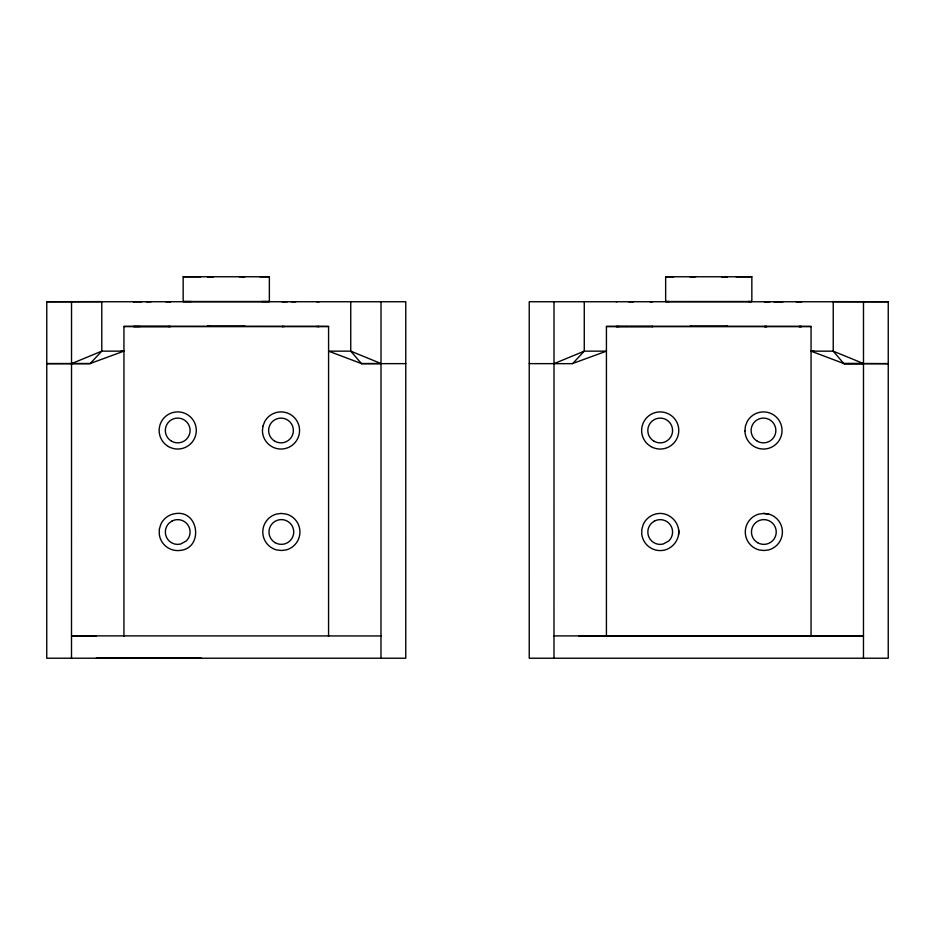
<?xml version="1.0" encoding="UTF-8"?>
<svg xmlns="http://www.w3.org/2000/svg" width="935" height="935" viewBox="0 0 935 935"><rect width="100%" height="100%" fill="white"/><g stroke="black" fill="none" stroke-linecap="round" stroke-linejoin="round"><path stroke-width="1.4" d="M46.762 301.725L46.75 658.217L405.755 658.228L405.767 301.736L46.762 301.748L101.786 301.619L101.786 351.139L90.087 363.657L46.762 363.621L90.087 363.54L123.934 351.139L101.786 351.139L71.516 363.645M71.504 658.17L71.528 301.713M123.934 636.373L123.946 326.385L328.582 326.385L328.571 636.419M191.172 301.526L183.166 301.526L183.166 276.76L200.861 276.748M183.166 301.526L269.362 301.526L269.362 276.76L183.166 276.76M350.742 301.631L350.742 351.151L361.436 363.551L381.001 363.551L350.742 351.151L328.582 351.151L361.436 363.551M380.989 658.228L381.012 301.725M843.919 363.563L888.25 363.645L843.919 363.563L811.066 351.163L833.225 351.163L863.484 363.563L843.919 363.68L833.225 351.163L833.225 301.643L888.25 301.748L888.238 658.228L529.233 658.228L529.245 301.736L888.25 301.771M553.987 658.182L554.011 301.725M584.27 301.631L584.27 351.151L572.571 363.668L529.245 363.633M606.418 636.384L606.429 326.397L811.066 326.397L811.054 636.431M751.845 301.526L665.65 301.526L665.65 276.772L751.845 276.772L751.845 301.526L748.304 301.537M863.472 658.228L863.496 301.736M678.541 534.878C680.575 523.296 669.881 512.088 658.217 513.56A18.571 18.571 0 0 0 643.222 524.512L641.854 529.163L641.737 534.014A18.571 18.571 0 0 0 662.19 550.481C672.078 549.5 679.78 539.916 678.67 530.04M744.914 430.906L745.44 426.079L747.194 421.568A18.571 18.571 0 0 1 777.429 418.225A18.571 18.571 0 0 1 770.23 447.783A18.571 18.571 0 0 1 744.914 430.906M572.571 363.551L606.429 351.151L584.27 351.151L553.999 363.657M651.94 326.537L653.016 326.525L629.746 326.537M269.362 276.76L259.895 276.772M665.65 301.526L669.203 301.526M282.604 326.525L281.973 326.525L284.462 326.537M318.473 326.537L319.115 326.537L316.626 326.525M690.813 326.292L690.182 326.292L727.313 326.292L726.682 326.292M239.395 276.772L244.83 276.76L242.352 276.76M692.671 276.772L690.182 276.772L695.617 276.772M721.878 276.772L727.313 276.772L721.878 276.772M736.079 276.76L751.845 276.772M134.336 301.76L133.448 301.76L141.863 301.76M151.002 301.76L146.234 301.76M169.644 301.76L170.532 301.76L165.799 301.76M287.407 301.771L281.973 301.771M316.626 301.771L319.115 301.771M616.819 301.771L616.305 301.771M633.486 301.771L628.717 301.771M650.035 301.771L652.642 301.771M765.087 301.783L764.456 301.783L769.891 301.783M796.153 301.783L801.599 301.783L800.956 301.783M783.027 301.783L773.736 301.783M210.188 326.28L207.699 326.28L244.83 326.28L242.34 326.28M123.946 326.537L328.582 326.549M606.429 326.549L811.066 326.56M121.118 351.139L123.934 351.139M811.066 351.163L813.929 351.163M361.436 363.668L405.767 363.633M763.848 513.467L759.045 514.051A18.571 18.571 0 0 0 759.045 549.92L763.848 550.516L768.652 549.92A18.571 18.571 0 0 0 768.652 514.051L763.848 513.455L768.652 514.051M553.999 635.905L863.484 635.964L578.753 635.905M380.989 635.952L71.504 635.87L96.27 635.905M96.27 658.193L201.493 658.205M665.65 276.772L673.656 276.783M261.368 301.514L269.362 301.526M291.252 301.771L295.74 301.783M140.005 326.525L133.448 326.525L170.532 326.525L168.534 326.525M619.227 326.525L615.966 326.537L629.045 326.537M159.371 529.152L159.254 534.002A18.571 18.571 0 0 0 179.707 550.481C203.514 548.833 199.354 510.101 175.733 513.549A18.571 18.571 0 0 0 160.738 524.5L159.371 529.163M262.957 426.079L262.431 430.895A18.571 18.571 0 0 0 287.746 447.772A18.571 18.571 0 0 0 294.946 418.214A18.571 18.571 0 0 0 264.71 421.556L262.957 426.079M171.865 521.111L169.247 523.004A12.377 12.377 0 0 0 177.334 544.392L180.548 544.077L186.194 541.038A12.377 12.377 0 0 0 171.865 521.111M654.348 521.122L651.73 523.016A12.377 12.377 0 0 0 659.818 544.404L663.032 544.088L668.677 541.049A12.377 12.377 0 0 0 654.348 521.122M281.026 513.455L276.561 514.04A18.571 18.571 0 0 0 276.561 549.92L281.365 550.505L286.168 549.92A18.571 18.571 0 0 0 286.168 514.04L281.026 513.455M208.33 276.76L207.699 276.76L213.133 276.76L208.33 276.76M765.087 326.537L764.456 326.537L766.945 326.537L765.087 326.537M801.599 326.537L799.109 326.549L801.599 326.537M168.429 446.544A18.571 18.571 0 0 0 196.292 430.462A18.571 18.571 0 0 0 168.429 414.38A18.571 18.571 0 0 0 168.429 446.544M274.808 441.203A12.377 12.377 0 0 0 293.38 430.486A12.377 12.377 0 0 0 274.808 419.768A12.377 12.377 0 0 0 274.808 441.203M275.171 542.697A12.377 12.377 0 0 0 293.742 531.98A12.377 12.377 0 0 0 275.171 521.262A12.377 12.377 0 0 0 275.171 542.697M171.526 441.191A12.377 12.377 0 0 0 190.097 430.474A12.377 12.377 0 0 0 171.526 419.745A12.377 12.377 0 0 0 171.526 441.191M650.912 446.556A18.571 18.571 0 0 0 678.775 430.474A18.571 18.571 0 0 0 650.924 414.392A18.571 18.571 0 0 0 650.912 446.556M757.292 441.203A12.377 12.377 0 0 0 775.863 430.486A12.377 12.377 0 0 0 757.292 419.757A12.377 12.377 0 0 0 757.292 441.203M757.666 542.721A12.377 12.377 0 0 0 776.237 532.003A12.377 12.377 0 0 0 757.666 521.274A12.377 12.377 0 0 0 757.666 542.721M654.009 441.215A12.377 12.377 0 0 0 672.581 430.486A12.377 12.377 0 0 0 654.009 419.768A12.377 12.377 0 0 0 654.009 441.215"/></g></svg>
